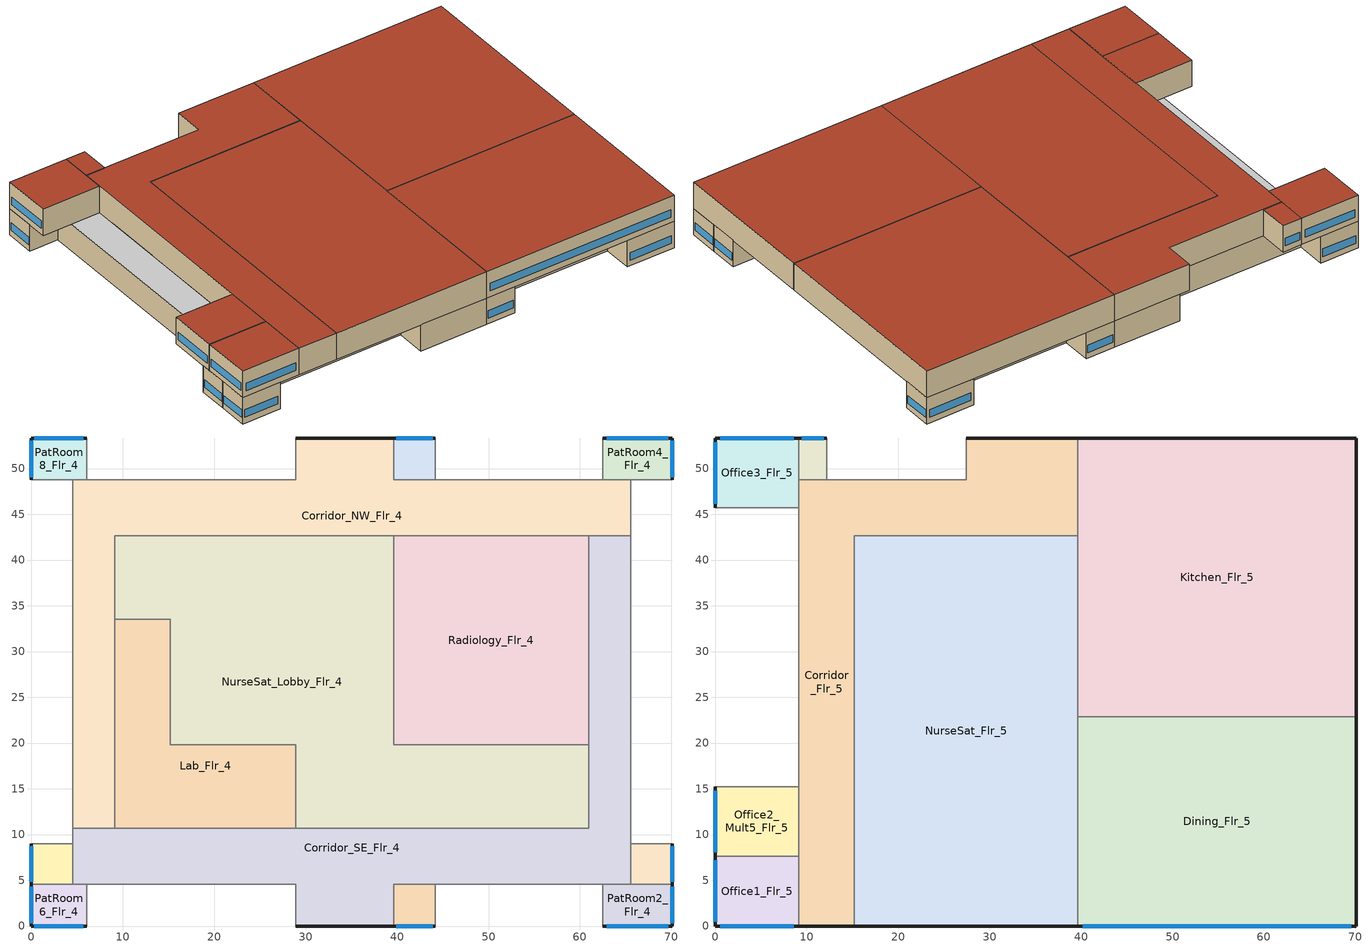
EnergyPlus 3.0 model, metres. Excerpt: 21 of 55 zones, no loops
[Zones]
PatRoom1_Mult10_Flr_4
 floor adiabatic (INT-FLOOR-TOPSIDE): 44.2,4.57 44.2,0 39.62,0 39.62,4.57 z12.8
 wall outside (ext-walls): 39.62,0 44.2,0 z12.8:17.07
 wall adiabatic (int-walls): 44.2,0 44.2,4.57 39.62,4.57 39.62,0 z12.8:17.07
 window (window_south): 39.9,0 43.92,0 z13.72:14.94
 ceiling adiabatic (INT-FLOOR-UNDERSIDE): 39.62,4.57 39.62,0 44.2,0 44.2,4.57 z17.07
PatRoom2_Flr_4
 floor adiabatic (INT-FLOOR-TOPSIDE): 70.1,4.57 70.1,0 62.48,0 62.48,4.57 z12.8
 wall outside (ext-walls): 62.48,0 70.1,0 70.1,4.57 z12.8:17.07
 wall adiabatic (int-walls): 70.1,4.57 62.48,4.57 62.48,0 z12.8:17.07
 window (window_east): 70.1,0.27 70.1,4.3 z13.72:14.94
 window (window_south): 62.94,0 69.65,0 z13.72:14.94
 ceiling adiabatic (INT-FLOOR-UNDERSIDE): 62.48,4.57 62.48,0 70.1,0 70.1,4.57 z17.07
PatRoom3_Mult10_Flr_4
 floor adiabatic (INT-FLOOR-TOPSIDE): 70.1,8.99 70.1,4.57 65.53,4.57 65.53,8.99 z12.8
 wall outside (ext-walls): 70.1,4.57 70.1,8.99 z12.8:17.07
 wall adiabatic (int-walls): 70.1,8.99 65.53,8.99 65.53,4.57 70.1,4.57 z12.8:17.07
 window (window_east): 70.1,4.84 70.1,8.73 z13.72:14.94
 ceiling adiabatic (INT-FLOOR-UNDERSIDE): 65.53,8.99 65.53,4.57 70.1,4.57 70.1,8.99 z17.07
PatRoom4_Flr_4
 floor adiabatic (INT-FLOOR-TOPSIDE): 70.1,53.34 70.1,48.77 62.48,48.77 62.48,53.34 z12.8
 wall outside (ext-walls): 70.1,48.77 70.1,53.34 62.48,53.34 z12.8:17.07
 wall adiabatic (int-walls): 62.48,53.34 62.48,48.77 70.1,48.77 z12.8:17.07
 window (window_north): 69.65,53.34 62.94,53.34 z13.72:14.94
 window (window_east): 70.1,49.04 70.1,53.07 z13.72:14.94
 ceiling adiabatic (INT-FLOOR-UNDERSIDE): 62.48,53.34 62.48,48.77 70.1,48.77 70.1,53.34 z17.07
PatRoom5_Mult10_Flr_4
 floor adiabatic (INT-FLOOR-TOPSIDE): 44.2,53.34 44.2,48.77 39.62,48.77 39.62,53.34 z12.8
 wall outside (ext-walls): 44.2,53.34 39.62,53.34 z12.8:17.07
 wall adiabatic (int-walls): 39.62,53.34 39.62,48.77 44.2,48.77 44.2,53.34 z12.8:17.07
 window (window_north): 43.92,53.34 39.9,53.34 z13.72:14.94
 ceiling adiabatic (INT-FLOOR-UNDERSIDE): 39.62,53.34 39.62,48.77 44.2,48.77 44.2,53.34 z17.07
Radiology_Flr_4
 floor adiabatic (INT-FLOOR-TOPSIDE): 60.96,42.67 60.96,19.81 39.62,19.81 39.62,42.67 z12.8
 wall to Corridor_NW_Flr_4 (int-walls): 60.96,42.67 39.62,42.67 z12.8:17.07
 wall to Corridor_SE_Flr_4 (int-walls): 60.96,19.81 60.96,42.67 z12.8:17.07
 wall to NurseSat_Lobby_Flr_4 (int-walls): 39.62,42.67 39.62,19.81 60.96,19.81 z12.8:17.07
 ceiling adiabatic (INT-FLOOR-UNDERSIDE): 39.62,42.67 39.62,19.81 60.96,19.81 60.96,42.67 z17.07
PatRoom6_Flr_4
 floor adiabatic (INT-FLOOR-TOPSIDE): 6.1,4.57 6.1,0 0,0 0,4.57 z12.8
 wall outside (ext-walls): 0,4.57 0,0 6.1,0 z12.8:17.07
 wall adiabatic (int-walls): 6.1,0 6.1,4.57 0,4.57 z12.8:17.07
 window (window_south): 0.37,0 5.73,0 z13.72:14.94
 window (window_west): 0,4.3 0,0.27 z13.72:14.94
 ceiling adiabatic (INT-FLOOR-UNDERSIDE): 0,4.57 0,0 6.1,0 6.1,4.57 z17.07
PatRoom7_Mult10_Flr_4
 floor adiabatic (INT-FLOOR-TOPSIDE): 4.57,8.99 4.57,4.57 0,4.57 0,8.99 z12.8
 wall outside (ext-walls): 0,8.99 0,4.57 z12.8:17.07
 wall adiabatic (int-walls): 0,4.57 4.57,4.57 4.57,8.99 0,8.99 z12.8:17.07
 window (window_east): 0,8.73 0,4.84 z13.72:14.94
 ceiling adiabatic (INT-FLOOR-UNDERSIDE): 0,8.99 0,4.57 4.57,4.57 4.57,8.99 z17.07
PatRoom8_Flr_4
 floor adiabatic (INT-FLOOR-TOPSIDE): 6.1,53.34 6.1,48.77 0,48.77 0,53.34 z12.8
 wall outside (ext-walls): 6.1,53.34 0,53.34 0,48.77 z12.8:17.07
 wall adiabatic (int-walls): 0,48.77 6.1,48.77 6.1,53.34 z12.8:17.07
 window (window_north): 5.73,53.34 0.37,53.34 z13.72:14.94
 window (window_west): 0,53.07 0,49.04 z13.72:14.94
 ceiling adiabatic (INT-FLOOR-UNDERSIDE): 0,53.34 0,48.77 6.1,48.77 6.1,53.34 z17.07
NurseSat_Lobby_Flr_4
 floor adiabatic (INT-FLOOR-TOPSIDE): 9.14,42.67 39.62,42.67 39.62,19.81 60.96,19.81 60.96,10.67 28.96,10.67 28.96,19.81 15.24,19.81 15.24,33.53 9.14,33.53 z12.8
 wall to Corridor_NW_Flr_4 (AIR-WALL): 39.62,42.67 9.14,42.67 9.14,33.53 z12.8:17.07
 wall to Corridor_SE_Flr_4 (AIR-WALL): 28.96,10.67 60.96,10.67 60.96,19.81 z12.8:17.07
 wall to Lab_Flr_4 (int-walls): 9.14,33.53 15.24,33.53 15.24,19.81 28.96,19.81 28.96,10.67 z12.8:17.07
 ceiling adiabatic (INT-FLOOR-UNDERSIDE): 9.14,42.67 9.14,33.53 15.24,33.53 15.24,19.81 28.96,19.81 28.96,10.67 60.96,10.67 60.96,19.81 39.62,19.81 39.62,42.67 z17.07
Lab_Flr_4
 floor adiabatic (INT-FLOOR-TOPSIDE): 9.14,33.53 15.24,33.53 15.24,19.81 28.96,19.81 28.96,10.67 9.14,10.67 z12.8
 wall to Corridor_SE_Flr_4 (int-walls): 9.14,10.67 28.96,10.67 z12.8:17.07
 wall to Corridor_NW_Flr_4 (int-walls): 9.14,33.58 9.14,10.67 z12.8:17.07
 ceiling adiabatic (INT-FLOOR-UNDERSIDE): 9.14,33.53 9.14,10.67 28.96,10.67 28.96,19.81 15.24,19.81 15.24,33.53 z17.07
Corridor_SE_Flr_4
 floor adiabatic (INT-FLOOR-TOPSIDE): 4.57,4.57 4.57,10.67 60.96,10.67 60.96,42.67 65.53,42.67 65.53,4.57 39.62,4.57 39.62,0 28.96,0 28.96,4.57 z12.8
 wall outside (ext-walls): 28.96,0 39.62,0 z12.8:17.07
 wall adiabatic (int-walls): 39.62,0 39.62,4.57 65.53,4.57 65.53,42.67 / 4.57,10.67 4.57,4.57 28.96,4.57 28.96,0 z12.8:17.07
 wall to Corridor_NW_Flr_4 (AIR-WALL): 65.53,42.67 60.96,42.67 / 9.14,10.67 4.57,10.67 z12.8:17.07
 ceiling adiabatic (INT-FLOOR-UNDERSIDE): 4.57,4.57 28.96,4.57 28.96,0 39.62,0 39.62,4.57 65.53,4.57 65.53,42.67 60.96,42.67 60.96,10.67 4.57,10.67 z17.07
Corridor_NW_Flr_4
 floor adiabatic (INT-FLOOR-TOPSIDE): 4.57,10.67 4.57,48.77 28.96,48.77 28.96,53.34 39.62,53.34 39.62,48.77 65.53,48.77 65.53,42.67 9.14,42.67 9.14,10.67 z12.8
 wall outside (ext-walls): 39.62,53.34 28.96,53.34 z12.8:17.07
 wall adiabatic (int-walls): 65.53,42.67 65.53,48.77 39.62,48.77 39.62,53.34 / 28.96,53.34 28.96,48.77 4.57,48.77 4.57,10.67 z12.8:17.07
 ceiling adiabatic (INT-FLOOR-UNDERSIDE): 4.57,10.67 9.14,10.67 9.14,42.67 65.53,42.67 65.53,48.77 39.62,48.77 39.62,53.34 28.96,53.34 28.96,48.77 4.57,48.77 z17.07
Dining_Flr_5
 floor adiabatic (INT-FLOOR-TOPSIDE): 39.62,0 39.62,22.86 70.1,22.86 70.1,0 z17.07
 wall outside (ext-walls): 39.62,0 70.1,0 70.1,22.86 z17.07:21.34
 wall to Kitchen_Flr_5 (int-walls): 70.1,22.86 39.62,22.86 z17.07:21.34
 wall to NurseSat_Flr_5 (int-walls): 39.62,22.86 39.62,0 z17.07:21.34
 window (window_south): 40.2,0 69.53,0 z17.98:19.2
 roof outside (ROOFS): 39.62,0 70.1,0 70.1,22.86 39.62,22.86 z21.34
NurseSat_Flr_5
 floor adiabatic (INT-FLOOR-TOPSIDE): 15.24,0 15.24,42.67 39.62,42.67 39.62,0 z17.07
 wall outside (ext-walls): 15.24,0 39.62,0 z17.07:21.34
 wall to Corridor_Flr_5 (AIR-WALL): 39.62,42.67 15.24,42.67 z17.07:21.34
 wall to Kitchen_Flr_5 (int-walls): 39.62,22.86 39.62,42.67 z17.07:21.34
 wall to Corridor_Flr_5 (int-walls): 15.24,42.67 15.24,0 z17.07:21.34
 roof outside (ROOFS): 15.24,0 39.62,0 39.62,42.67 15.24,42.67 z21.34
Kitchen_Flr_5
 floor adiabatic (INT-FLOOR-TOPSIDE): 70.1,53.34 70.1,22.86 39.62,22.86 39.62,53.34 z17.07
 wall outside (ext-walls): 70.1,22.86 70.1,53.34 39.62,53.34 z17.07:21.34
 wall to Corridor_Flr_5 (int-walls): 39.62,53.34 39.62,42.67 z17.07:21.34
 roof outside (ROOFS): 39.62,53.34 39.62,22.86 70.1,22.86 70.1,53.34 z21.34
Office1_Flr_5
 floor adiabatic (INT-FLOOR-TOPSIDE): 9.14,7.62 9.14,0 0,0 0,7.62 z17.07
 wall outside (ext-walls): 0,7.62 0,0 9.14,0 z17.07:21.34
 wall adiabatic (int-walls): 9.14,0 9.14,7.62 0,7.62 z17.07:21.34
 window (window_south): 0.55,0 8.6,0 z17.98:19.2
 window (window_west): 0,7.16 0,0.46 z17.98:19.2
 roof outside (ROOFS): 0,7.62 0,0 9.14,0 9.14,7.62 z21.34
Office2_Mult5_Flr_5
 floor adiabatic (INT-FLOOR-TOPSIDE): 9.14,15.24 9.14,7.62 0,7.62 0,15.24 z17.07
 wall outside (ext-walls): 0,15.24 0,7.62 z17.07:21.34
 wall adiabatic (int-walls): 0,7.62 9.14,7.62 9.14,15.24 0,15.24 z17.07:21.34
 window (window_west): 0,14.78 0,8.08 z17.98:19.2
 roof outside (ROOFS): 0,15.24 0,7.62 9.14,7.62 9.14,15.24 z21.34
Office3_Flr_5
 floor adiabatic (INT-FLOOR-TOPSIDE): 9.14,53.34 9.14,45.72 0,45.72 0,53.34 z17.07
 wall outside (ext-walls): 9.14,53.34 0,53.34 0,45.72 z17.07:21.34
 wall adiabatic (int-walls): 0,45.72 9.14,45.72 9.14,53.34 z17.07:21.34
 window (window_north): 8.6,53.34 0.55,53.34 z17.98:19.2
 window (window_west): 0,52.88 0,46.18 z17.98:19.2
 roof outside (ROOFS): 0,53.34 0,45.72 9.14,45.72 9.14,53.34 z21.34
Office4_Mult6_Flr_5
 floor adiabatic (INT-FLOOR-TOPSIDE): 12.19,53.34 12.19,48.77 9.14,48.77 9.14,53.34 z17.07
 wall outside (ext-walls): 12.19,53.34 9.14,53.34 z17.07:21.34
 wall adiabatic (int-walls): 9.14,53.34 9.14,48.77 12.19,48.77 12.19,53.34 z17.07:21.34
 window (window_north): 11.88,53.34 9.45,53.34 z17.98:19.2
 roof outside (ROOFS): 9.14,53.34 9.14,48.77 12.19,48.77 12.19,53.34 z21.34
Corridor_Flr_5
 floor adiabatic (INT-FLOOR-TOPSIDE): 9.14,0 9.14,48.77 27.43,48.77 27.43,53.34 39.62,53.34 39.62,42.67 15.24,42.67 15.24,0 z17.07
 wall outside (ext-walls): 39.62,53.34 27.43,53.34 / 9.14,0 15.24,0 z17.07:21.34
 wall adiabatic (int-walls): 27.43,53.34 27.43,48.77 9.14,48.77 9.14,0 z17.07:21.34
 roof outside (ROOFS): 9.14,0 15.24,0 15.24,42.67 39.62,42.67 39.62,53.34 27.43,53.34 27.43,48.77 9.14,48.77 z21.34
[Building]
Benchmark Hospital New V1.0_3.0: North Axis=0; Terrain=City; Loads Convergence Tolerance Value=0.04; Temperature Convergence Tolerance Value=0.2; Solar Distribution=FullInteriorAndExterior; Maximum Number of Warmup Days=25
[Site:Location]
FAIRBANKS_AK_USA TMY2-26411: Latitude {deg}=64.82; Longitude {deg}=-147.87; Time Zone {hr}=-9; Elevation {m}=138
[Site:GroundTemperature:BuildingSurface]
19.73, 19.69, 19.74, 19.8, 19.87, 19.94, 20, 20.04, 20.03, 19.98, 19.88, 19.81
[Site:WaterMainsTemperature]
Calculation Method=CORRELATION; Annual Average Outdoor Air Temperature {C}=-3.17; Maximum Difference In Monthly Average Outdoor Air Temperatures {deltaC}=40
[SizingPeriod:DesignDay] Barometric Pressure {Pa}=99678; Rain Indicator=0; Snow Indicator=0; Day of Month=21; Daylight Saving Time Indicator=0; Humidity Indicating Type=WetBulb
Name | Maximum Dry-Bulb Temperature {C} | Daily Temperature Range {deltaC} | Humidity Indicating Conditions at Maximum Dry-Bulb | Wind Speed {m/s} | Wind Direction {deg} | Sky Clearness | Month | Day Type
FAIRBANKS Ann Htg 99.6% Condns DB | -42.5 | 0 | -42.5 | 0.5 | 10 | 0 | 1 | WinterDesignDay
FAIRBANKS Ann Clg .4% Condns DB=>MWB | 27.2 | 10.3 | 16.1 | 3.3 | 180 | 1 | 7 | SummerDesignDay
[WindowMaterial:Glazing]
Theoretical Glass [89]: Optical Data Type=SpectralAverage; Thickness=0.003; Solar Transmittance at Normal Incidence=0.4841; Front Side Solar Reflectance at Normal Incidence=0.4659; Back Side Solar Reflectance at Normal Incidence=0.4659; Visible Transmittance at Normal Incidence=0.4894; Front Side Visible Reflectance at Normal Incidence=0.4606; Back Side Visible Reflectance at Normal Incidence=0.4606; Infrared Transmittance at Normal Incidence=0; Front Side Infrared Hemispherical Emissivity=0.9; Back Side Infrared Hemispherical Emissivity=0.9; Conductivity=0.0135; Dirt Correction Factor for Solar and Visible Transmittance=1; Solar Diffusing=No
[Material] Thermal Absorptance=0.9
Name | Roughness | Thickness | Conductivity | Density | Specific Heat | Solar Absorptance | Visible Absorptance | Thickness {m} | Conductivity {W/m-K} | Density {kg/m3} | Specific Heat {J/kg-K}
Roof Membrane | VeryRough | 0.0095 | 0.16 | 1121.29 | 1460 | 0.7 | 0.7
Roof Insulation [7] | MediumRough | 0.1676 | 0.049 | 265 | 836.8 | 0.7 | 0.7
Metal Decking | MediumSmooth | 0.0015 | 45.006 | 7680 | 418.4 | 0.7 | 0.3
GP01 1/2 GYPSUM | Smooth | 0.0127 | 0.16 | 800 | 1090 | 0.7 | 0.5
1IN Stucco | Smooth | 0.0253 | 0.6918 | 1858 | 837 | 0.92 | 0.92
8IN Concrete HW | MediumRough | 0.2033 | 1.7296 | 2243 | 837 | 0.65 | 0.65
Wall Insulation [12] | MediumRough | 0.0785 | 0.0432 | 91 | 837 | 0.5 | 0.5
1/2IN Gypsum | Smooth | 0.0127 | 0.16 | 784.9 | 830 | 0.92 | 0.92
Std Wood 6inch | MediumSmooth |  |  |  |  | 0.7 | 0.7 | 0.15 | 0.12 | 540 | 1210
Std MAT-CC05 4  MW CONCRETE | Rough |  |  |  |  | 0.7 | 0.2 | 0.1 | 0.858 | 1968 | 836.8
[Material:NoMass] Thermal Absorptance=0.9; Solar Absorptance=0.7
Name | Roughness | Thermal Resistance {m2-K/W} | Visible Absorptance
Std CP02 CARPET PAD | VeryRough | 0.21648 | 0.8
MAT-AIR-WALL | Rough | 0.207949
[Construction]
InteriorFurnishings: Std Wood 6inch
INT-FLOOR-TOPSIDE: Std MAT-CC05 4  MW CONCRETE, Std CP02 CARPET PAD
INT-FLOOR-UNDERSIDE: Std CP02 CARPET PAD, Std MAT-CC05 4  MW CONCRETE
AIR-WALL: MAT-AIR-WALL
window_south; window_east; window_north; window_west: Theoretical Glass [89]
roofs: Roof Membrane, Roof Insulation [7], Metal Decking
int-walls: GP01 1/2 GYPSUM, GP01 1/2 GYPSUM
ext-walls: 1IN Stucco, 8IN Concrete HW, Wall Insulation [12], 1/2IN Gypsum
[Zone] Type=1; Ceiling Height=4.2683; Part of Total Floor Area=Yes
Name | Multiplier | Volume
PatRoom1_Mult10_Flr_4; PatRoom5_Mult10_Flr_4 | 10 | 89.21
PatRoom2_Flr_4; PatRoom4_Flr_4 | 1 | 148.71
PatRoom3_Mult10_Flr_4; PatRoom7_Mult10_Flr_4 | 10 | 86.26
Radiology_Flr_4 | 1 | 2081.82
PatRoom6_Flr_4; PatRoom8_Flr_4 | 1 | 118.96
NurseSat_Lobby_Flr_4 | 1 | 3866.22
Lab_Flr_4 | 1 | 1129.43
Corridor_SE_Flr_4; Corridor_NW_Flr_4 | 1 | 2418.88
Dining_Flr_5 | 1 | 2974.04
NurseSat_Flr_5 | 1 | 4441.23
Kitchen_Flr_5 | 1 | 3965.37
Office1_Flr_5 | 1 | 297.5
Office2_Mult5_Flr_5 | 5 | 297.41
Office3_Flr_5 | 1 | 297.41
Office4_Mult6_Flr_5 | 6 | 59.5
Corridor_Flr_5 | 1 | 2141.32
[InternalMass] Construction=InteriorFurnishings
Name | Zone | Surface Area
PatRoom1_Mult10_Flr_4_InternalMass_1 | PatRoom1_Mult10_Flr_4 | 41.8064
PatRoom2_Flr_4_InternalMass_1 | PatRoom2_Flr_4 | 69.6773
PatRoom3_Mult10_Flr_4_InternalMass_1 | PatRoom3_Mult10_Flr_4 | 40.4165
PatRoom4_Flr_4_InternalMass_1 | PatRoom4_Flr_4 | 69.6773
PatRoom5_Mult10_Flr_4_InternalMass_1 | PatRoom5_Mult10_Flr_4 | 41.8064
Radiology_Flr_4_InternalMass_1 | Radiology_Flr_4 | 975.4819
PatRoom6_Flr_4_InternalMass_1 | PatRoom6_Flr_4 | 55.7418
PatRoom7_Mult10_Flr_4_InternalMass_1 | PatRoom7_Mult10_Flr_4 | 40.4165
PatRoom8_Flr_4_InternalMass_1 | PatRoom8_Flr_4 | 55.7418
NurseSat_Lobby_Flr_4_InternalMass_1 | NurseSat_Lobby_Flr_4 | 1811.61
Lab_Flr_4_InternalMass_1 | Lab_Flr_4 | 529.5473
Corridor_SE_Flr_4_InternalMass_1 | Corridor_SE_Flr_4 | 1133.42
Corridor_NW_Flr_4_InternalMass_1 | Corridor_NW_Flr_4 | 1133.42
Dining_Flr_5_InternalMass_1 | Dining_Flr_5 | 1393.55
NurseSat_Flr_5_InternalMass_1 | NurseSat_Flr_5 | 2081.03
Kitchen_Flr_5_InternalMass_1 | Kitchen_Flr_5 | 1858.06
Office1_Flr_5_InternalMass_1 | Office1_Flr_5 | 139.3911
Office2_Mult5_Flr_5_InternalMass_1 | Office2_Mult5_Flr_5 | 139.3546
Office3_Flr_5_InternalMass_1 | Office3_Flr_5 | 139.3546
Office4_Mult6_Flr_5_InternalMass_1 | Office4_Mult6_Flr_5 | 27.8709
Corridor_Flr_5_InternalMass_1 | Corridor_Flr_5 | 1003.35
[People] Number of People Calculation Method=People; Fraction Radiant=0.3; User Specified Sensible Fraction=AUTOCALCULATE; Activity Level Schedule=ACTIVITY_SCH; Enable ASHRAE 55 Comfort Warnings=No; MRT Calculation=ZoneAveraged; Work Efficiency Schedule=WORK_EFF_SCH; Clothing Schedule=CLOTHING_SCH; Air Velocity Schedule=AIR_VELO_SCH; Thermal Comfort Report=FANGER
Name | Zone | Schedule | Number of People
PatRoom1_Mult10_Flr_4 | PatRoom1_Mult10_Flr_4 | BLDG_OCC_EXTD_SCH | 1.5008
PatRoom2_Flr_4 | PatRoom2_Flr_4 | BLDG_OCC_EXTD_SCH | 1.5015
PatRoom3_Mult10_Flr_4 | PatRoom3_Mult10_Flr_4 | BLDG_OCC_EXTD_SCH | 1.4995
PatRoom4_Flr_4 | PatRoom4_Flr_4 | BLDG_OCC_EXTD_SCH | 1.5015
PatRoom5_Mult10_Flr_4 | PatRoom5_Mult10_Flr_4 | BLDG_OCC_EXTD_SCH | 1.5008
Radiology_Flr_4 | Radiology_Flr_4 | BLDG_OCC_SCH | 26.2405
PatRoom6_Flr_4 | PatRoom6_Flr_4 | BLDG_OCC_EXTD_SCH | 1.4995
PatRoom7_Mult10_Flr_4 | PatRoom7_Mult10_Flr_4 | BLDG_OCC_EXTD_SCH | 1.4995
PatRoom8_Flr_4 | PatRoom8_Flr_4 | BLDG_OCC_EXTD_SCH | 1.4995
NurseSat_Lobby_Flr_4 | NurseSat_Lobby_Flr_4 | BLDG_OCC_EXTD_SCH | 48.7323
Lab_Flr_4 | Lab_Flr_4 | BLDG_OCC_SCH | 71.2506
Corridor_SE_Flr_4 | Corridor_SE_Flr_4 | BLDG_OCC_EXTD_SCH | 6.1205
Corridor_NW_Flr_4 | Corridor_NW_Flr_4 | BLDG_OCC_EXTD_SCH | 6.1205
Dining_Flr_5 | Dining_Flr_5 | BLDG_OCC_EXTD_SCH | 500.0042
NurseSat_Flr_5 | NurseSat_Flr_5 | BLDG_OCC_SCH | 55.9797
Kitchen_Flr_5 | Kitchen_Flr_5 | BLDG_OCC_EXTD_SCH | 49.9818
Office1_Flr_5 | Office1_Flr_5 | BLDG_OCC_SCH | 3.7496
Office2_Mult5_Flr_5 | Office2_Mult5_Flr_5 | BLDG_OCC_SCH | 3.7486
Office3_Flr_5 | Office3_Flr_5 | BLDG_OCC_SCH | 3.7486
Office4_Mult6_Flr_5 | Office4_Mult6_Flr_5 | BLDG_OCC_SCH | 0.9992
Corridor_Flr_5 | Corridor_Flr_5 | BLDG_OCC_EXTD_SCH | 5.4181
[Lights] Design Level Calculation Method=LightingLevel; Return Air Fraction=0; Fraction Radiant=0.7; Fraction Visible=0.2; Fraction Replaceable=1; Return Air Fraction is Calculated from Plenum Temperature=No
Name | Zone | Schedule | Design Level {W}
PatRoom1_Mult10_Flr_4_Lights | PatRoom1_Mult10_Flr_4 | BLDG_LIGHT_EXTD_SCH | 157.401
PatRoom2_Flr_4_Lights | PatRoom2_Flr_4 | BLDG_LIGHT_EXTD_SCH | 262.335
PatRoom3_Mult10_Flr_4_Lights | PatRoom3_Mult10_Flr_4 | BLDG_LIGHT_EXTD_SCH | 152.168
PatRoom4_Flr_4_Lights | PatRoom4_Flr_4 | BLDG_LIGHT_EXTD_SCH | 262.335
PatRoom5_Mult10_Flr_4_Lights | PatRoom5_Mult10_Flr_4 | BLDG_LIGHT_EXTD_SCH | 157.401
Radiology_Flr_4_Lights | Radiology_Flr_4 | BLDG_LIGHT_SCH | 2097.29
PatRoom6_Flr_4_Lights | PatRoom6_Flr_4 | BLDG_LIGHT_EXTD_SCH | 209.868
PatRoom7_Mult10_Flr_4_Lights | PatRoom7_Mult10_Flr_4 | BLDG_LIGHT_EXTD_SCH | 152.168
PatRoom8_Flr_4_Lights | PatRoom8_Flr_4 | BLDG_LIGHT_EXTD_SCH | 209.868
NurseSat_Lobby_Flr_4_Lights | NurseSat_Lobby_Flr_4 | BLDG_LIGHT_EXTD_SCH | 9746.46
Lab_Flr_4_Lights | Lab_Flr_4 | BLDG_LIGHT_SCH | 3987.49
Corridor_SE_Flr_4_Lights | Corridor_SE_Flr_4 | BLDG_LIGHT_EXTD_SCH | 6097.78
Corridor_NW_Flr_4_Lights | Corridor_NW_Flr_4 | BLDG_LIGHT_EXTD_SCH | 6097.78
Dining_Flr_5_Lights | Dining_Flr_5 | BLDG_LIGHT_EXTD_SCH | 6744.76
NurseSat_Flr_5_Lights | NurseSat_Flr_5 | BLDG_LIGHT_SCH | 11195.9
Kitchen_Flr_5_Lights | Kitchen_Flr_5 | BLDG_LIGHT_EXTD_SCH | 11993.8
Office1_Flr_5_Lights | Office1_Flr_5 | BLDG_LIGHT_SCH | 825.1955
Office2_Mult5_Flr_5_Lights | Office2_Mult5_Flr_5 | BLDG_LIGHT_SCH | 824.979
Office3_Flr_5_Lights | Office3_Flr_5 | BLDG_LIGHT_SCH | 824.979
Office4_Mult6_Flr_5_Lights | Office4_Mult6_Flr_5 | BLDG_LIGHT_SCH | 164.9958
Corridor_Flr_5_Lights | Corridor_Flr_5 | BLDG_LIGHT_EXTD_SCH | 5398.04
[ElectricEquipment] Design Level Calculation Method=EquipmentLevel
Name | Zone | Schedule | Design Level {W} | Fraction Latent | Fraction Radiant | Fraction Lost
PatRoom1_Mult10_Flr_4_MiscPlug_Equip | PatRoom1_Mult10_Flr_4 | BLDG_EQUIP_EXTD_SCH | 168.6887 | 0 | 0.5 | 0
PatRoom2_Flr_4_MiscPlug_Equip | PatRoom2_Flr_4 | BLDG_EQUIP_EXTD_SCH | 281.1478 | 0 | 0.5 | 0
PatRoom3_Mult10_Flr_4_MiscPlug_Equip | PatRoom3_Mult10_Flr_4 | BLDG_EQUIP_EXTD_SCH | 163.0805 | 0 | 0.5 | 0
PatRoom4_Flr_4_MiscPlug_Equip | PatRoom4_Flr_4 | BLDG_EQUIP_EXTD_SCH | 281.1478 | 0 | 0.5 | 0
PatRoom5_Mult10_Flr_4_MiscPlug_Equip | PatRoom5_Mult10_Flr_4 | BLDG_EQUIP_EXTD_SCH | 168.6887 | 0 | 0.5 | 0
Radiology_Flr_4_MiscPlug_Equip | Radiology_Flr_4 | BLDG_EQUIP_SCH | 25889.3 | 0 | 0.5 | 0
PatRoom6_Flr_4_MiscPlug_Equip | PatRoom6_Flr_4 | BLDG_EQUIP_EXTD_SCH | 224.9183 | 0 | 0.5 | 0
PatRoom7_Mult10_Flr_4_MiscPlug_Equip | PatRoom7_Mult10_Flr_4 | BLDG_EQUIP_EXTD_SCH | 163.0805 | 0 | 0.5 | 0
PatRoom8_Flr_4_MiscPlug_Equip | PatRoom8_Flr_4 | BLDG_EQUIP_EXTD_SCH | 224.9183 | 0 | 0.5 | 0
NurseSat_Lobby_Flr_4_MiscPlug_Equip | NurseSat_Lobby_Flr_4 | BLDG_EQUIP_EXTD_SCH | 7309.84 | 0 | 0.5 | 0
Lab_Flr_4_MiscPlug_Equip | Lab_Flr_4 | BLDG_EQUIP_SCH | 8546.89 | 0 | 0.5 | 0
Dining_Flr_5_MiscPlug_Equip | Dining_Flr_5 | BLDG_EQUIP_EXTD_SCH | 1874.32 | 0 | 0.5 | 0
NurseSat_Flr_5_MiscPlug_Equip | NurseSat_Flr_5 | BLDG_EQUIP_SCH | 8396.95 | 0 | 0.5 | 0
Kitchen_Flr_5_MiscElec_Equip | Kitchen_Flr_5 | Kitchen_Elec_Equip_Sch | 183948 | 0.2 | 0.5 | 0.1
Kitchen_Flr_5_ExhFan_Equip | Kitchen_Flr_5 | Kitchen_Exhaust_SCH | 233.837 | 0 | 0 | 1
Office1_Flr_5_MiscPlug_Equip | Office1_Flr_5 | BLDG_EQUIP_SCH | 562.4432 | 0 | 0.5 | 0
Office2_Mult5_Flr_5_MiscPlug_Equip | Office2_Mult5_Flr_5 | BLDG_EQUIP_SCH | 562.2956 | 0 | 0.5 | 0
Office3_Flr_5_MiscPlug_Equip | Office3_Flr_5 | BLDG_EQUIP_SCH | 562.2956 | 0 | 0.5 | 0
Office4_Mult6_Flr_5_MiscPlug_Equip | Office4_Mult6_Flr_5 | BLDG_EQUIP_SCH | 112.4591 | 0 | 0.5 | 0
[ZoneInfiltration] Schedule=INFIL_QUARTER_ON_SCH; Design Volume Flow Rate Calculation Method=Flow/Zone; Constant Term Coefficient=1; Temperature Term Coefficient=0; Velocity Term Coefficient=0; Velocity Squared Term Coefficient=0
Name | Zone | Design Flow Rate {m3/s}
PatRoom1_Mult10_Flr_4_Infiltration | PatRoom1_Mult10_Flr_4 | 0.0059
PatRoom2_Flr_4_Infiltration | PatRoom2_Flr_4 | 0.0157
PatRoom3_Mult10_Flr_4_Infiltration | PatRoom3_Mult10_Flr_4 | 0.0058
PatRoom4_Flr_4_Infiltration | PatRoom4_Flr_4 | 0.0157
PatRoom5_Mult10_Flr_4_Infiltration | PatRoom5_Mult10_Flr_4 | 0.0059
PatRoom6_Flr_4_Infiltration | PatRoom6_Flr_4 | 0.0139
PatRoom7_Mult10_Flr_4_Infiltration | PatRoom7_Mult10_Flr_4 | 0.0058
PatRoom8_Flr_4_Infiltration | PatRoom8_Flr_4 | 0.0139
Corridor_SE_Flr_4_Infiltration | Corridor_SE_Flr_4 | 0.0134
Corridor_NW_Flr_4_Infiltration | Corridor_NW_Flr_4 | 0.0134
Dining_Flr_5_Infiltration | Dining_Flr_5 | 0.2809
NurseSat_Flr_5_Infiltration | NurseSat_Flr_5 | 0.3454
Kitchen_Flr_5_Infiltration | Kitchen_Flr_5 | 0.3635
Office1_Flr_5_Infiltration | Office1_Flr_5 | 0.043
Office2_Mult5_Flr_5_Infiltration | Office2_Mult5_Flr_5 | 0.0306
Office3_Flr_5_Infiltration | Office3_Flr_5 | 0.043
Office4_Mult6_Flr_5_Infiltration | Office4_Mult6_Flr_5 | 0.0081
Corridor_Flr_5_Infiltration | Corridor_Flr_5 | 0.1725
[GasEquipment]
Kitchen_Flr_5_MiscGas_Equip: Zone=Kitchen_Flr_5; Schedule=Kitchen_Gas_Equip_Sch; Design Level Calculation Method=EquipmentLevel; Design Level {W}=529807; Fraction Latent=0.1; Fraction Radiant=0.2; Fraction Lost=0.7
[ZoneMixing]
Kitchen_Flr_5 Exhaust Fanmixing_0: Zone=Kitchen_Flr_5; Schedule=Hours_of_operation; Design Flow Rate Calculation Method=Flow/Zone; Design Flow Rate=3.7756; Source Zone=DINING_FLR_5; Delta Temperature=0
[Schedule:Compact]
BLDG_LIGHT_SCH: Through: 12/31, For: Weekdays, Until: 07:00, 0.1, Until: 08:00, 0.5, Until: 16:00, 0.9, Until: 23:00, 0.3, Until: 24:00, 0.1, For: SummerDesignDay, Until: 24:00, 1, For: WinterDesignDay, Until: 24:00, 0, For: Saturday, Until: 07:00, 0.1, Until: 08:00, 0.2, Until: 18:00, 0.4, Until: 24:00, 0.1, For: Sunday Holidays AllOtherDays, Until: 08:00, 0.05, Until: 16:00, 0.1, Until: 24:00, 0.05
BLDG_LIGHT_EXTD_SCH: Through: 12/31, For: Weekdays, Until: 07:00, 0.5, Until: 08:00, 0.5, Until: 16:00, 0.9, Until: 23:00, 0.5, Until: 24:00, 0.5, For: SummerDesignDay, Until: 24:00, 1, For: WinterDesignDay, Until: 24:00, 0, For: Saturday, Until: 07:00, 0.5, Until: 08:00, 0.5, Until: 18:00, 0.8, Until: 24:00, 0.5, For: Sunday Holidays AllOtherDays, Until: 08:00, 0.5, Until: 16:00, 0.7, Until: 24:00, 0.5
BLDG_OCC_SCH: Through: 12/31, For: Weekdays, Until: 07:00, 0, Until: 08:00, 0.1, Until: 09:00, 0.5, Until: 17:00, 0.8, Until: 18:00, 0.5, Until: 20:00, 0.3, Until: 22:00, 0.2, Until: 24:00, 0, For: SummerDesignDay, Until: 24:00, 1, For: WinterDesignDay, Until: 24:00, 0, For: Saturday, Until: 07:00, 0, Until: 08:00, 0.1, Until: 09:00, 0.3, Until: 17:00, 0.4, Until: 19:00, 0.1, Until: 24:00, 0, For: Sunday Holidays AllOtherDays, Until: 08:00, 0, Until: 16:00, 0.05, Until: 24:00, 0
BLDG_OCC_EXTD_SCH: Through: 12/31, For: Weekdays, Until: 07:00, 0.4, Until: 08:00, 0.5, Until: 09:00, 0.6, Until: 17:00, 0.8, Until: 18:00, 0.6, Until: 20:00, 0.5, Until: 24:00, 0.4, For: SummerDesignDay, Until: 24:00, 1, For: WinterDesignDay, Until: 24:00, 0, For: Saturday, Until: 07:00, 0.4, Until: 08:00, 0.5, Until: 17:00, 0.6, Until: 19:00, 0.5, Until: 24:00, 0.4, For: Sunday Holidays AllOtherDays, Until: 08:00, 0.4, Until: 16:00, 0.6, Until: 24:00, 0.4
BLDG_EQUIP_SCH: Through: 12/31, For: Weekdays, Until: 07:00, 0.4, Until: 08:00, 0.7, Until: 16:00, 0.9, Until: 23:00, 0.6, Until: 24:00, 0.4, For: SummerDesignDay, Until: 24:00, 1, For: WinterDesignDay, Until: 24:00, 0, For: Saturday, Until: 07:00, 0.4, Until: 08:00, 0.5, Until: 18:00, 0.65, Until: 24:00, 0.4, For: Sunday Holidays AllOtherDays, Until: 08:00, 0.3, Until: 16:00, 0.4, Until: 24:00, 0.3
BLDG_EQUIP_EXTD_SCH: Through: 12/31, For: Weekdays, Until: 07:00, 0.4, Until: 08:00, 0.7, Until: 16:00, 0.9, Until: 23:00, 0.6, Until: 24:00, 0.4, For: SummerDesignDay, Until: 24:00, 1, For: WinterDesignDay, Until: 24:00, 0, For: Saturday, Until: 07:00, 0.4, Until: 08:00, 0.5, Until: 18:00, 0.65, Until: 24:00, 0.4, For: Sunday Holidays AllOtherDays, Until: 08:00, 0.4, Until: 16:00, 0.6, Until: 24:00, 0.4
Kitchen_Elec_Equip_SCH: Through: 12/31, For: Weekday, Until: 06:00, 0.1, Until: 07:00, 0.25, Until: 24:00, 0.3, For: Saturday, Until: 06:00, 0.1, Until: 07:00, 0.25, Until: 24:00, 0.3, For: SummerDesignDay, Until: 24:00, 0.3, For: WinterDesignDay, Until: 24:00, 0, For: Sunday Holidays AllOtherDays, Until: 06:00, 0.1, Until: 07:00, 0.25, Until: 24:00, 0.3
Kitchen_Gas_Equip_SCH: Through: 12/31, For: Weekdays Saturday, Until: 05:00, 0.02, Until: 06:00, 0.05, Until: 07:00, 0.1, Until: 08:00, 0.15, Until: 09:00, 0.2, Until: 10:00, 0.15, Until: 13:00, 0.25, Until: 14:00, 0.2, Until: 15:00, 0.15, Until: 16:00, 0.2, Until: 19:00, 0.3, Until: 21:00, 0.2, Until: 22:00, 0.15, Until: 23:00, 0.1, Until: 24:00, 0.05, For: SummerDesignDay, Until: 24:00, 0.25, For: WinterDesignDay, Until: 24:00, 0, For: Sunday Holidays AllOtherDays, Until: 05:00, 0.02, Until: 06:00, 0.05, Until: 07:00, 0.1, Until: 08:00, 0.15, Until: 09:00, 0.2, Until: 10:00, 0.15, Until: 13:00, 0.25, Until: 14:00, 0.2, Until: 15:00, 0.15, Until: 16:00, 0.2, Until: 19:00, 0.3, Until: 21:00, 0.2, Until: 22:00, 0.15, Until: 23:00, 0.1, Until: 24:00, 0.05
Kitchen_Exhaust_SCH: Through: 12/31, For: AllDays, Until: 07:00, 0, Until: 24:00, 0.16
INFIL_QUARTER_ON_SCH: Through: 12/31, For: Weekdays, Until: 24:00, 0.25, For: Saturday, Until: 24:00, 0.25, For: SummerDesignDay WinterDesignDay, Until: 24:00, 1, For: Sunday Holidays AllOtherDays, Until: 24:00, 0.25
Hours_of_operation: Through: 12/31, For: AllDays, Until: 24:00, 1
ACTIVITY_SCH: Through: 12/31, For: AllDays, Until: 24:00, 120
WORK_EFF_SCH: Through: 12/31, For: AllDays, Until: 24:00, 0
AIR_VELO_SCH: Through: 12/31, For: AllDays, Until: 24:00, 0.2
CLOTHING_SCH: Through: 04/30, For: AllDays, Until: 24:00, 1, Through: 09/30, For: AllDays, Until: 24:00, 0.5, Through: 12/31, For: AllDays, Until: 24:00, 1
